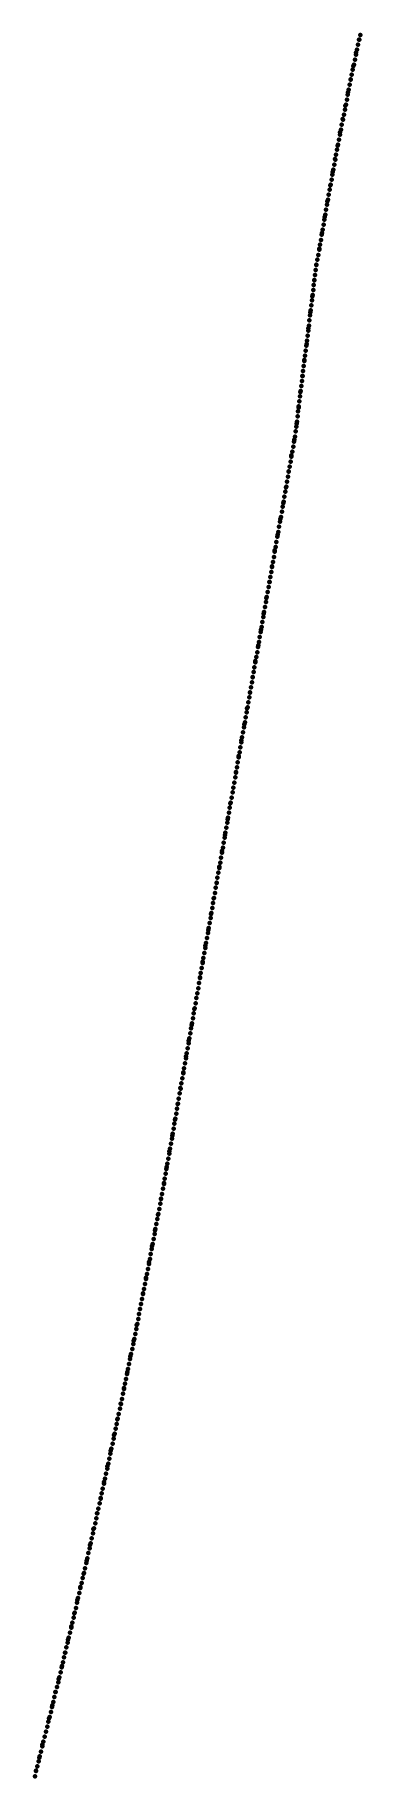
# Model space of a CAD drawing. Extents: x 6828888 to 6829081, y 2186955 to 2187986.
import ezdxf

# ---------------------------------------------------------------- set-up
doc = ezdxf.new("R2010")
doc.units = 0
doc.header["$MEASUREMENT"] = 0

msp = doc.modelspace()

# ---------------------------------------------------------------- linework, layer by layer
at = {"color": 1, "lineweight": 140}
for p in [(6829080.8, 2187985.5, 2272.6), (6829078.3, 2187974.9, 2270.2), (6829078.9, 2187976.7, 2272.3), (6829079.5, 2187979.6, 2272.4), (6829080, 2187982.7, 2270.5), (6829080.1, 2187982.6, 2272.5), (6829080.2, 2187982.7, 2272.5), (6829076.4, 2187964.9, 2271.7), (6829076.7, 2187967, 2269.8), (6829077.1, 2187967.8, 2271.9), (6829077.7, 2187970.8, 2272), (6829078.3, 2187973.7, 2272.1), (6829074.6, 2187956, 2271.4), (6829075.1, 2187959.2, 2269.5), (6829075.2, 2187959, 2271.5), (6829075.8, 2187961.9, 2271.6), (6829072.3, 2187944.2, 2270.8), (6829072.9, 2187947.2, 2271), (6829073.4, 2187950.1, 2271.1), (6829073.5, 2187951.4, 2269.1), (6829074, 2187953.1, 2271.2), (6829070.4, 2187935.7, 2268.5), (6829070.5, 2187935.3, 2270.4), (6829071.1, 2187938.3, 2270.6), (6829071.7, 2187941.2, 2270.7), (6829072, 2187943.5, 2268.8), (6829068.2, 2187923.5, 2269.9), (6829068.8, 2187926.5, 2270), (6829068.9, 2187927.8, 2268.1), (6829069.4, 2187929.4, 2270.2), (6829069.9, 2187932.4, 2270.3), (6829066.5, 2187914.6, 2269.5), (6829067.1, 2187917.6, 2269.6), (6829067.4, 2187920, 2267.7), (6829067.7, 2187920.5, 2269.8), (6829064.3, 2187902.8, 2269), (6829064.4, 2187904.3, 2267), (6829064.9, 2187905.7, 2269.1), (6829065.4, 2187908.7, 2269.2), (6829065.9, 2187912.1, 2267.4), (6829066, 2187911.7, 2269.4), (6829062.7, 2187893.9, 2268.6), (6829063.1, 2187896.4, 2266.7), (6829063.2, 2187896.9, 2268.7), (6829063.8, 2187899.8, 2268.8), (6829060.6, 2187882, 2268), (6829061.2, 2187885, 2268.1), (6829061.4, 2187887, 2266.2), (6829061.7, 2187888, 2268.3), (6829062.2, 2187890.9, 2268.4), (6829059.1, 2187873.1, 2267.6), (6829059.6, 2187876.1, 2267.7), (6829059.8, 2187877.7, 2265.8), (6829060.1, 2187879.1, 2267.9), (6829057.5, 2187864.2, 2267.2), (6829058, 2187867.2, 2267.3), (6829058.1, 2187868.3, 2265.3), (6829058.6, 2187870.2, 2267.4), (6829055.4, 2187852.4, 2266.6), (6829056, 2187855.3, 2266.7), (6829056.5, 2187858.9, 2264.9), (6829056.5, 2187858.3, 2266.9), (6829057, 2187861.3, 2267), (6829054.1, 2187843.4, 2266.2), (6829054.5, 2187846.4, 2266.3), (6829054.9, 2187849.6, 2264.4), (6829054.9, 2187849.4, 2266.4), (6829052.5, 2187830.8, 2263.6), (6829052.6, 2187831.5, 2265.6), (6829053, 2187834.5, 2265.7), (6829053.3, 2187837.4, 2265.9), (6829053.7, 2187840.4, 2266), (6829053.7, 2187840.2, 2264), (6829051.3, 2187821.4, 2263.1), (6829051.5, 2187822.5, 2265.2), (6829051.9, 2187825.5, 2265.3), (6829052.2, 2187828.5, 2265.5), (6829050, 2187810.5, 2264.6), (6829050.1, 2187811.9, 2262.7), (6829050.4, 2187813.5, 2264.8), (6829050.7, 2187816.5, 2264.9), (6829051.1, 2187819.5, 2265), (6829048.9, 2187801.6, 2264.2), (6829049, 2187802.5, 2262.2), (6829049.3, 2187804.6, 2264.3), (6829049.6, 2187807.5, 2264.5), (6829047.4, 2187789.6, 2263.6), (6829047.8, 2187793.1, 2261.8), (6829047.8, 2187792.6, 2263.8), (6829048.1, 2187795.6, 2263.9), (6829048.5, 2187798.6, 2264.1), (6829046.3, 2187780.6, 2263.2), (6829046.6, 2187783.7, 2261.3), (6829046.7, 2187783.6, 2263.3), (6829047, 2187786.6, 2263.5), (6829044.8, 2187768.7, 2262.6), (6829045.2, 2187771.7, 2262.8), (6829045.4, 2187774.2, 2260.9), (6829045.5, 2187774.7, 2262.9), (6829045.9, 2187777.7, 2263.1), (6829043.7, 2187759.7, 2262.2), (6829044, 2187762.7, 2262.3), (6829044.3, 2187764.8, 2260.4), (6829044.4, 2187765.7, 2262.5), (6829042.6, 2187750.8, 2261.7), (6829042.9, 2187753.7, 2261.9), (6829043.1, 2187755.4, 2260), (6829043.3, 2187756.7, 2262), (6829040.6, 2187738.9, 2261.1), (6829041.1, 2187741.8, 2261.3), (6829041.6, 2187744.8, 2261.4), (6829041.7, 2187745.9, 2259.5), (6829042.2, 2187747.8, 2261.6), (6829039, 2187730, 2260.6), (6829039.6, 2187732.9, 2260.8), (6829040.1, 2187736.6, 2259), (6829040.1, 2187735.9, 2261), (6829036.8, 2187717.8, 2258), (6829037, 2187718.1, 2260), (6829037.5, 2187721.1, 2260.2), (6829038, 2187724, 2260.3), (6829038.5, 2187727.2, 2258.5), (6829038.5, 2187727, 2260.5), (6829035.2, 2187708.5, 2257.5), (6829035.4, 2187709.2, 2259.5), (6829035.9, 2187712.2, 2259.7), (6829036.4, 2187715.1, 2259.9), (6829033.3, 2187697.4, 2258.9), (6829033.5, 2187699.1, 2257), (6829033.8, 2187700.3, 2259.1), (6829034.4, 2187703.3, 2259.2), (6829034.9, 2187706.3, 2259.4), (6829031.8, 2187688.5, 2258.4), (6829031.9, 2187689.8, 2256.5), (6829032.3, 2187691.4, 2258.6), (6829032.8, 2187694.4, 2258.8), (6829029.7, 2187676.6, 2257.8), (6829030.2, 2187680.4, 2256), (6829030.2, 2187679.6, 2258), (6829030.7, 2187682.5, 2258.1), (6829031.2, 2187685.5, 2258.3), (6829028.1, 2187667.7, 2257.3), (6829028.6, 2187671.1, 2255.5), (6829028.6, 2187670.7, 2257.5), (6829029.1, 2187673.6, 2257.7), (6829026, 2187655.8, 2256.7), (6829026.5, 2187658.8, 2256.9), (6829027, 2187661.7, 2255), (6829027.1, 2187661.8, 2257), (6829027.6, 2187664.7, 2257.2), (6829024.5, 2187646.9, 2256.2), (6829025, 2187649.9, 2256.4), (6829025.3, 2187652.3, 2254.5), (6829025.5, 2187652.9, 2256.6), (6829022.4, 2187635.1, 2255.6), (6829022.9, 2187638, 2255.8), (6829023.4, 2187641, 2255.9), (6829023.7, 2187643, 2254), (6829023.9, 2187644, 2256.1), (6829020.8, 2187626.2, 2255.2), (6829021.3, 2187629.1, 2255.3), (6829021.9, 2187632.1, 2255.5), (6829022, 2187633.6, 2253.6), (6829018.7, 2187614.9, 2252.6), (6829018.7, 2187614.3, 2254.6), (6829019.3, 2187617.3, 2254.7), (6829019.8, 2187620.2, 2254.9), (6829020.3, 2187623.2, 2255), (6829020.4, 2187624.3, 2253.1), (6829017.1, 2187605.6, 2252.1), (6829017.2, 2187605.4, 2254.1), (6829017.7, 2187608.4, 2254.3), (6829018.2, 2187611.3, 2254.4), (6829015.1, 2187593.5, 2253.6), (6829015.5, 2187596.2, 2251.7), (6829015.6, 2187596.5, 2253.7), (6829016.1, 2187599.5, 2253.9), (6829016.7, 2187602.4, 2254), (6829013.5, 2187584.6, 2253.1), (6829013.8, 2187586.9, 2251.2), (6829014.1, 2187587.6, 2253.3), (6829014.6, 2187590.6, 2253.4), (6829012, 2187575.7, 2252.7), (6829012.2, 2187577.5, 2250.8), (6829012.5, 2187578.7, 2252.9), (6829013, 2187581.7, 2253), (6829009.9, 2187563.9, 2252.2), (6829010.4, 2187566.8, 2252.3), (6829010.5, 2187568.1, 2250.4), (6829010.9, 2187569.8, 2252.4), (6829011.4, 2187572.8, 2252.6), (6829008.3, 2187555, 2251.8), (6829008.8, 2187557.9, 2251.9), (6829008.9, 2187558.8, 2249.9), (6829009.4, 2187560.9, 2252), (6829006.2, 2187543.1, 2251.2), (6829006.8, 2187546.1, 2251.4), (6829007.2, 2187549.4, 2249.5), (6829007.3, 2187549, 2251.5), (6829007.8, 2187552, 2251.6), (6829004.7, 2187534.2, 2250.8), (6829005.2, 2187537.2, 2251), (6829005.6, 2187540.1, 2249.1), (6829005.7, 2187540.1, 2251.1), (6829002.6, 2187522.3, 2250.3), (6829003.1, 2187525.3, 2250.5), (6829003.6, 2187528.3, 2250.6), (6829004, 2187530.7, 2248.7), (6829004.2, 2187531.2, 2250.7), (6829000.7, 2187512, 2247.9), (6829001, 2187513.4, 2249.9), (6829001.6, 2187516.4, 2250.1), (6829002.1, 2187519.4, 2250.2), (6829002.3, 2187521.4, 2248.3), (6828998.9, 2187501.6, 2249.5), (6828999, 2187502.6, 2247.5), (6828999.5, 2187504.5, 2249.6), (6829000, 2187507.5, 2249.7), (6829000.5, 2187510.5, 2249.8), (6828997.4, 2187493.3, 2247.1), (6828997.4, 2187492.6, 2249.1), (6828997.9, 2187495.6, 2249.2), (6828998.4, 2187498.6, 2249.3), (6828995.3, 2187480.8, 2248.6), (6828995.8, 2187483.9, 2246.7), (6828995.8, 2187483.7, 2248.7), (6828996.3, 2187486.7, 2248.8), (6828996.9, 2187489.7, 2249), (6828993.7, 2187471.9, 2248.3), (6828994.1, 2187474.6, 2246.4), (6828994.3, 2187474.8, 2248.4), (6828994.8, 2187477.8, 2248.5), (6828991.7, 2187460, 2247.8), (6828992.2, 2187463, 2247.9), (6828992.5, 2187465.2, 2246), (6828992.7, 2187465.9, 2248), (6828993.2, 2187468.9, 2248.1), (6828990.1, 2187451.1, 2247.5), (6828990.6, 2187454.1, 2247.6), (6828990.8, 2187455.9, 2245.6), (6828991.1, 2187457, 2247.7), (6828988, 2187439.2, 2247), (6828988.5, 2187442.2, 2247.1), (6828989.1, 2187445.2, 2247.2), (6828989.2, 2187446.5, 2245.3), (6828989.6, 2187448.1, 2247.4), (6828986.4, 2187430.3, 2246.7), (6828987, 2187433.3, 2246.8), (6828987.5, 2187437.1, 2245), (6828987.5, 2187436.3, 2246.9), (6828984.3, 2187418.4, 2244.3), (6828984.4, 2187418.4, 2246.3), (6828984.9, 2187421.4, 2246.4), (6828985.4, 2187424.4, 2246.5), (6828985.9, 2187427.8, 2244.6), (6828985.9, 2187427.4, 2246.6), (6828982.6, 2187409.1, 2244), (6828982.8, 2187409.5, 2246), (6828983.3, 2187412.5, 2246.1), (6828983.8, 2187415.5, 2246.2), (6828981, 2187399.7, 2243.6), (6828981.2, 2187400.6, 2245.7), (6828981.8, 2187403.6, 2245.8), (6828982.3, 2187406.6, 2245.9), (6828979.2, 2187388.8, 2245.3), (6828979.3, 2187390.4, 2243.3), (6828979.7, 2187391.7, 2245.4), (6828980.2, 2187394.7, 2245.5), (6828980.7, 2187397.7, 2245.6), (6828977.6, 2187379.9, 2245), (6828977.7, 2187381, 2243), (6828978.1, 2187382.8, 2245.1), (6828978.6, 2187385.8, 2245.2), (6828975.5, 2187368, 2244.6), (6828976, 2187371.6, 2242.7), (6828976, 2187371, 2244.7), (6828976.5, 2187373.9, 2244.8), (6828977.1, 2187376.9, 2244.9), (6828973.9, 2187359.1, 2244.4), (6828974.4, 2187362.3, 2242.4), (6828974.5, 2187362, 2244.4), (6828975, 2187365, 2244.5), (6828971.9, 2187347.2, 2244), (6828972.4, 2187350.2, 2244.1), (6828972.8, 2187352.9, 2242.2), (6828972.9, 2187353.1, 2244.2), (6828973.4, 2187356.1, 2244.3), (6828970.3, 2187338.3, 2243.7), (6828970.8, 2187341.3, 2243.8), (6828971.1, 2187343.6, 2241.9), (6828971.3, 2187344.2, 2243.9), (6828968.2, 2187326.4, 2243.4), (6828968.7, 2187329.4, 2243.5), (6828969.3, 2187332.4, 2243.6), (6828969.5, 2187334.2, 2241.6), (6828969.8, 2187335.3, 2243.7), (6828966.2, 2187315.5, 2241.1), (6828966.6, 2187317.5, 2243.2), (6828967.2, 2187320.5, 2243.2), (6828967.7, 2187323.5, 2243.3), (6828967.8, 2187324.9, 2241.4), (6828964.6, 2187306.1, 2240.8), (6828964.6, 2187305.6, 2242.8), (6828965.1, 2187308.6, 2242.9), (6828965.6, 2187311.6, 2243), (6828966.1, 2187314.5, 2243.1), (6828962.8, 2187296.8, 2240.6), (6828962.9, 2187296.7, 2242.6), (6828963.5, 2187299.7, 2242.7), (6828964, 2187302.7, 2242.8), (6828960.7, 2187284.9, 2242.3), (6828961.1, 2187287.4, 2240.4), (6828961.3, 2187287.8, 2242.4), (6828961.9, 2187290.8, 2242.4), (6828962.4, 2187293.8, 2242.5), (6828959.1, 2187276, 2242.1), (6828959.4, 2187278.1, 2240.1), (6828959.6, 2187279, 2242.2), (6828960.2, 2187281.9, 2242.2), (6828956.8, 2187264.1, 2241.8), (6828957.4, 2187267.1, 2241.9), (6828957.6, 2187268.8, 2239.9), (6828958, 2187270.1, 2241.9), (6828958.5, 2187273, 2242), (6828955.1, 2187255.3, 2241.6), (6828955.7, 2187258.2, 2241.7), (6828955.8, 2187259.4, 2239.7), (6828956.3, 2187261.2, 2241.7), (6828952.9, 2187243.4, 2241.3), (6828953.4, 2187246.4, 2241.4), (6828954, 2187250.1, 2239.5), (6828954, 2187249.3, 2241.5), (6828954.6, 2187252.3, 2241.5), (6828951.1, 2187234.6, 2241.2), (6828951.7, 2187237.5, 2241.2), (6828952.2, 2187240.8, 2239.3), (6828952.3, 2187240.5, 2241.3), (6828948.8, 2187222.7, 2240.9), (6828949.4, 2187225.7, 2241), (6828949.9, 2187228.6, 2241.1), (6828950.4, 2187231.5, 2239.1), (6828950.5, 2187231.6, 2241.1), (6828946.7, 2187212.8, 2238.8), (6828947, 2187213.9, 2240.8), (6828947.6, 2187216.8, 2240.9), (6828948.2, 2187219.8, 2240.9), (6828948.5, 2187222.1, 2238.9), (6828944.6, 2187202, 2240.6), (6828944.8, 2187203.5, 2238.7), (6828945.2, 2187205, 2240.7), (6828945.8, 2187207.9, 2240.7), (6828946.4, 2187210.9, 2240.8), (6828942.8, 2187193.2, 2240.5), (6828942.9, 2187194.2, 2238.5), (6828943.4, 2187196.1, 2240.5), (6828944, 2187199.1, 2240.6), (6828941, 2187184.9, 2238.4), (6828941, 2187184.3, 2240.4), (6828941.6, 2187187.3, 2240.4), (6828942.2, 2187190.2, 2240.5), (6828938.5, 2187172.5, 2240.2), (6828939, 2187175.6, 2238.3), (6828939.1, 2187175.4, 2240.3), (6828939.8, 2187178.4, 2240.3), (6828940.4, 2187181.4, 2240.4), (6828936.7, 2187163.6, 2240.1), (6828937.1, 2187166.3, 2238.2), (6828937.3, 2187166.6, 2240.2), (6828937.9, 2187169.5, 2240.2), (6828934.2, 2187151.8, 2240), (6828934.8, 2187154.8, 2240), (6828935.1, 2187157, 2238.1), (6828935.4, 2187157.7, 2240.1), (6828936, 2187160.7, 2240.1), (6828932.3, 2187143, 2239.9), (6828932.9, 2187145.9, 2239.9), (6828933.1, 2187147.7, 2238), (6828933.5, 2187148.9, 2240), (6828929.7, 2187131.2, 2239.8), (6828930.4, 2187134.2, 2239.8), (6828931, 2187137.1, 2239.9), (6828931.1, 2187138.4, 2237.9), (6828931.6, 2187140.1, 2239.9), (6828927.1, 2187119.8, 2237.7), (6828927.8, 2187122.4, 2239.7), (6828928.4, 2187125.3, 2239.8), (6828929.1, 2187129.1, 2237.8), (6828929.1, 2187128.3, 2239.8), (6828925, 2187110.6, 2237.6), (6828925.2, 2187110.6, 2239.6), (6828925.8, 2187113.5, 2239.7), (6828926.5, 2187116.5, 2239.7), (6828927.1, 2187119.4, 2239.7), (6828922.9, 2187101.3, 2237.6), (6828923.2, 2187101.8, 2239.6), (6828923.9, 2187104.7, 2239.6), (6828924.5, 2187107.7, 2239.6), (6828920.6, 2187090, 2239.5), (6828920.9, 2187092, 2237.5), (6828921.2, 2187092.9, 2239.5), (6828921.9, 2187095.9, 2239.5), (6828922.6, 2187098.8, 2239.6), (6828918.6, 2187081.2, 2239.5), (6828918.8, 2187082.7, 2237.5), (6828919.2, 2187084.1, 2239.5), (6828919.9, 2187087.1, 2239.5), (6828915.9, 2187069.4, 2239.4), (6828916.5, 2187072.4, 2239.4), (6828917, 2187074.9, 2237.4), (6828917.2, 2187075.3, 2239.4), (6828917.9, 2187078.2, 2239.4), (6828913.4, 2187059.3, 2237.4), (6828913.8, 2187060.6, 2239.4), (6828914.5, 2187063.5, 2239.4), (6828915.2, 2187067.1, 2237.4), (6828915.2, 2187066.5, 2239.4), (6828911.1, 2187048.9, 2239.3), (6828911.6, 2187051.5, 2237.3), (6828911.8, 2187051.8, 2239.3), (6828912.5, 2187054.7, 2239.3), (6828913.1, 2187057.7, 2239.4), (6828908.3, 2187037.1, 2239.3), (6828909, 2187040.1, 2239.3), (6828909.7, 2187043.8, 2237.3), (6828909.7, 2187043, 2239.3), (6828910.4, 2187045.9, 2239.3), (6828906, 2187028.2, 2237.3), (6828906.2, 2187028.3, 2239.3), (6828906.9, 2187031.3, 2239.3), (6828907.6, 2187034.2, 2239.3), (6828907.9, 2187036, 2237.3), (6828903.4, 2187016.6, 2239.3), (6828904.1, 2187019.5, 2239.3), (6828904.2, 2187020.4, 2237.3), (6828904.8, 2187022.5, 2239.3), (6828905.5, 2187025.4, 2239.3), (6828901.3, 2187007.8, 2239.3), (6828902, 2187010.7, 2239.3), (6828902.3, 2187012.6, 2237.3), (6828902.7, 2187013.7, 2239.3), (6828898.4, 2186996.1, 2239.3), (6828898.5, 2186997.1, 2237.3), (6828899.1, 2186999, 2239.3), (6828899.8, 2187001.9, 2239.3), (6828900.4, 2187004.9, 2237.3), (6828900.6, 2187004.9, 2239.3), (6828896.2, 2186987.3, 2239.3), (6828896.6, 2186989.3, 2237.3), (6828897, 2186990.2, 2239.3), (6828897.7, 2186993.2, 2239.3), (6828893.3, 2186975.6, 2239.4), (6828894.1, 2186978.5, 2239.3), (6828894.7, 2186981.5, 2237.3), (6828894.8, 2186981.5, 2239.3), (6828895.5, 2186984.4, 2239.3), (6828890.8, 2186966, 2237.4), (6828891.1, 2186966.8, 2239.4), (6828891.9, 2186969.7, 2239.4), (6828892.6, 2186972.7, 2239.4), (6828892.7, 2186973.8, 2237.4), (6828888.2, 2186955.1, 2239.4), (6828888.8, 2186958.3, 2237.4), (6828888.9, 2186958.1, 2239.4), (6828889.7, 2186961, 2239.4), (6828890.4, 2186963.9, 2239.4)]:
    msp.add_point(p, dxfattribs=at)

doc.saveas('drawing.dxf')
